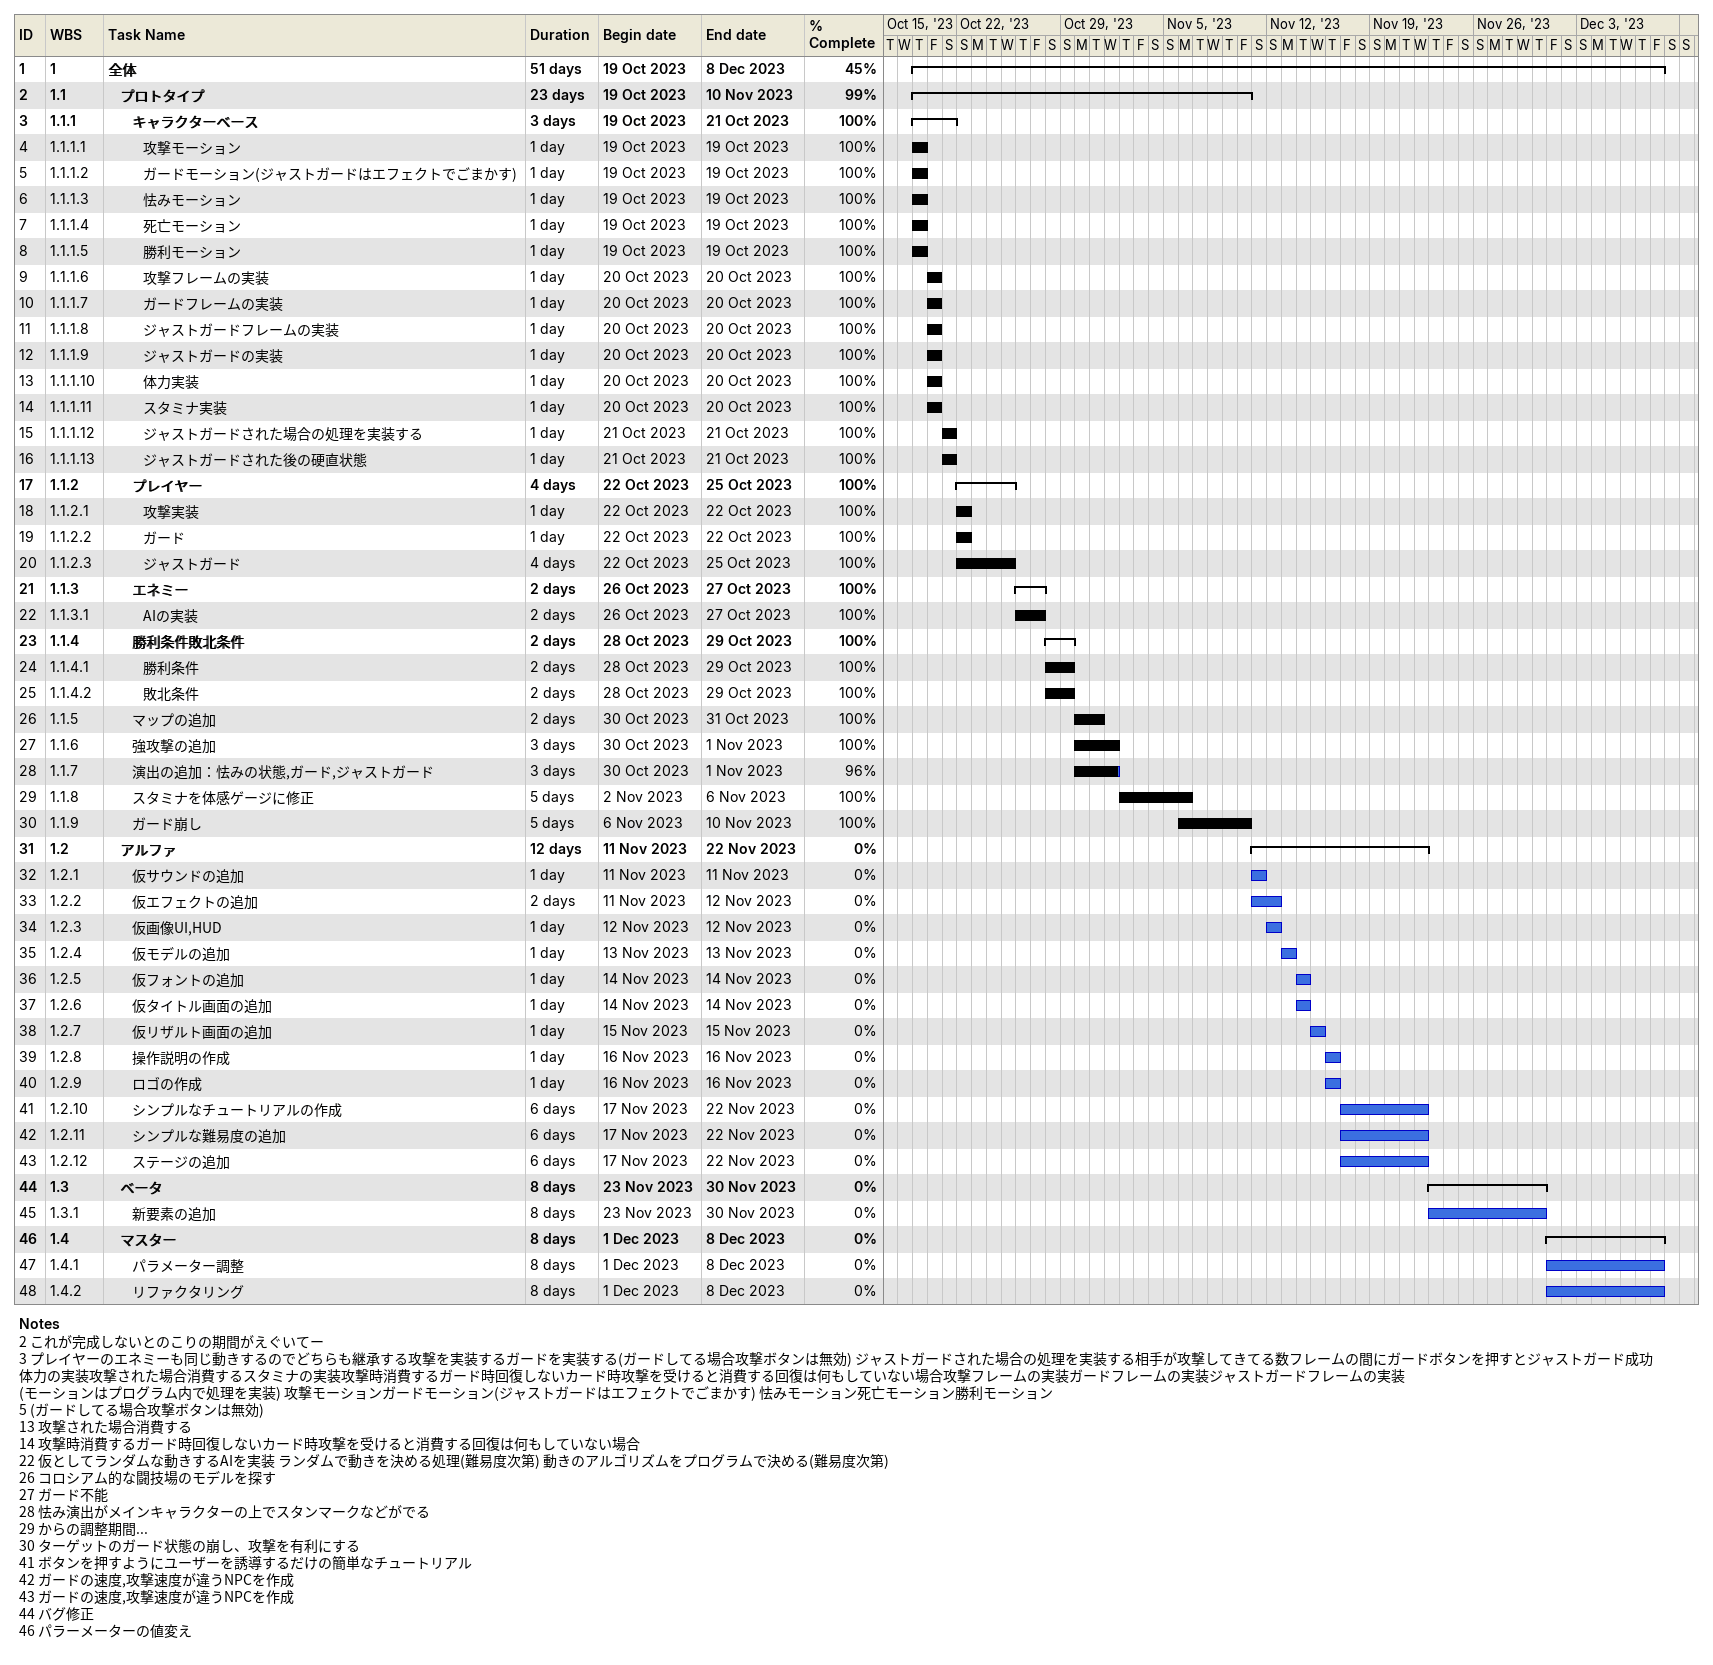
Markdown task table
| ID | WBS | Task | Duration | Start | Finish | % complete |
|---|---|---|---|---|---|---|
| 1 | 1 | **全体** | 51d | 2023-10-19 | 2023-12-08 | 45 |
| 2 | 1.1 | **プロトタイプ** | 23d | 2023-10-19 | 2023-11-10 | 99 |
| 3 | 1.1.1 | **キャラクターベース** | 3d | 2023-10-19 | 2023-10-21 | 100 |
| 4 | 1.1.1.1 | 攻撃モーション | 1d | 2023-10-19 | 2023-10-19 | 100 |
| 5 | 1.1.1.2 | ガードモーション(ジャストガードはエフェクトでごまかす) | 1d | 2023-10-19 | 2023-10-19 | 100 |
| 6 | 1.1.1.3 | 怯みモーション | 1d | 2023-10-19 | 2023-10-19 | 100 |
| 7 | 1.1.1.4 | 死亡モーション | 1d | 2023-10-19 | 2023-10-19 | 100 |
| 8 | 1.1.1.5 | 勝利モーション | 1d | 2023-10-19 | 2023-10-19 | 100 |
| 9 | 1.1.1.6 | 攻撃フレームの実装 | 1d | 2023-10-20 | 2023-10-20 | 100 |
| 10 | 1.1.1.7 | ガードフレームの実装 | 1d | 2023-10-20 | 2023-10-20 | 100 |
| 11 | 1.1.1.8 | ジャストガードフレームの実装 | 1d | 2023-10-20 | 2023-10-20 | 100 |
| 12 | 1.1.1.9 | ジャストガードの実装 | 1d | 2023-10-20 | 2023-10-20 | 100 |
| 13 | 1.1.1.10 | 体力実装 | 1d | 2023-10-20 | 2023-10-20 | 100 |
| 14 | 1.1.1.11 | スタミナ実装 | 1d | 2023-10-20 | 2023-10-20 | 100 |
| 15 | 1.1.1.12 | ジャストガードされた場合の処理を実装する | 1d | 2023-10-21 | 2023-10-21 | 100 |
| 16 | 1.1.1.13 | ジャストガードされた後の硬直状態 | 1d | 2023-10-21 | 2023-10-21 | 100 |
| 17 | 1.1.2 | **プレイヤー** | 4d | 2023-10-22 | 2023-10-25 | 100 |
| 18 | 1.1.2.1 | 攻撃実装 | 1d | 2023-10-22 | 2023-10-22 | 100 |
| 19 | 1.1.2.2 | ガード | 1d | 2023-10-22 | 2023-10-22 | 100 |
| 20 | 1.1.2.3 | ジャストガード | 4d | 2023-10-22 | 2023-10-25 | 100 |
| 21 | 1.1.3 | **エネミー** | 2d | 2023-10-26 | 2023-10-27 | 100 |
| 22 | 1.1.3.1 | AIの実装 | 2d | 2023-10-26 | 2023-10-27 | 100 |
| 23 | 1.1.4 | **勝利条件敗北条件** | 2d | 2023-10-28 | 2023-10-29 | 100 |
| 24 | 1.1.4.1 | 勝利条件 | 2d | 2023-10-28 | 2023-10-29 | 100 |
| 25 | 1.1.4.2 | 敗北条件 | 2d | 2023-10-28 | 2023-10-29 | 100 |
| 26 | 1.1.5 | マップの追加 | 2d | 2023-10-30 | 2023-10-31 | 100 |
| 27 | 1.1.6 | 強攻撃の追加 | 3d | 2023-10-30 | 2023-11-01 | 100 |
| 28 | 1.1.7 | 演出の追加：怯みの状態,ガード,ジャストガード | 3d | 2023-10-30 | 2023-11-01 | 96 |
| 29 | 1.1.8 | スタミナを体感ゲージに修正 | 5d | 2023-11-02 | 2023-11-06 | 100 |
| 30 | 1.1.9 | ガード崩し | 5d | 2023-11-06 | 2023-11-10 | 100 |
| 31 | 1.2 | **アルファ** | 12d | 2023-11-11 | 2023-11-22 | 0 |
| 32 | 1.2.1 | 仮サウンドの追加 | 1d | 2023-11-11 | 2023-11-11 | 0 |
| 33 | 1.2.2 | 仮エフェクトの追加 | 2d | 2023-11-11 | 2023-11-12 | 0 |
| 34 | 1.2.3 | 仮画像UI,HUD | 1d | 2023-11-12 | 2023-11-12 | 0 |
| 35 | 1.2.4 | 仮モデルの追加 | 1d | 2023-11-13 | 2023-11-13 | 0 |
| 36 | 1.2.5 | 仮フォントの追加 | 1d | 2023-11-14 | 2023-11-14 | 0 |
| 37 | 1.2.6 | 仮タイトル画面の追加 | 1d | 2023-11-14 | 2023-11-14 | 0 |
| 38 | 1.2.7 | 仮リザルト画面の追加 | 1d | 2023-11-15 | 2023-11-15 | 0 |
| 39 | 1.2.8 | 操作説明の作成 | 1d | 2023-11-16 | 2023-11-16 | 0 |
| 40 | 1.2.9 | ロゴの作成 | 1d | 2023-11-16 | 2023-11-16 | 0 |
| 41 | 1.2.10 | シンプルなチュートリアルの作成 | 6d | 2023-11-17 | 2023-11-22 | 0 |
| 42 | 1.2.11 | シンプルな難易度の追加 | 6d | 2023-11-17 | 2023-11-22 | 0 |
| 43 | 1.2.12 | ステージの追加 | 6d | 2023-11-17 | 2023-11-22 | 0 |
| 44 | 1.3 | **ベータ** | 8d | 2023-11-23 | 2023-11-30 | 0 |
| 45 | 1.3.1 | 新要素の追加 | 8d | 2023-11-23 | 2023-11-30 | 0 |
| 46 | 1.4 | **マスター** | 8d | 2023-12-01 | 2023-12-08 | 0 |
| 47 | 1.4.1 | パラメーター調整 | 8d | 2023-12-01 | 2023-12-08 | 0 |
| 48 | 1.4.2 | リファクタリング | 8d | 2023-12-01 | 2023-12-08 | 0 |

Notes
- 2: これが完成しないとのこりの期間がえぐいてー
- 3: プレイヤーのエネミーも同じ動きするのでどちらも継承する 攻撃を実装する ガードを実装する(ガードしてる場合攻撃ボタンは無効) ジャストガードされた場合の処理を実装する 相手が攻撃してきてる数フレームの間にガードボタンを押すとジャストガード成功 体力の実装 攻撃された場合消費する スタミナの実装 攻撃時消費する ガード時回復しない カード時攻撃を受けると消費する 回復は何もしていない場合 攻撃フレームの実装 ガードフレームの実装 ジャストガードフレームの実装 (モーションはプログラム内で処理を実装) 攻撃モーション ガードモーション(ジャストガードはエフェクトでごまかす) 怯みモーション 死亡モーション 勝利モーション
- 5: (ガードしてる場合攻撃ボタンは無効)
- 13: 攻撃された場合消費する
- 14: 攻撃時消費する ガード時回復しない カード時攻撃を受けると消費する 回復は何もしていない場合
- 22: 仮としてランダムな動きするAIを実装 ランダムで動きを決める処理 (難易度次第) 動きのアルゴリズムをプログラムで決める(難易度次第)
- 26: コロシアム的な闘技場のモデルを探す
- 27: ガード不能
- 28: 怯み演出がメイン キャラクターの上でスタンマークなどがでる
- 29: からの調整期間...
- 30: ターゲットのガード状態の崩し、攻撃を有利にする
- 41: ボタンを押すようにユーザーを誘導するだけの簡単なチュートリアル
- 42: ガードの速度,攻撃速度が違うNPCを作成
- 43: ガードの速度,攻撃速度が違うNPCを作成
- 44: バグ修正
- 46: パラーメーターの値変え
